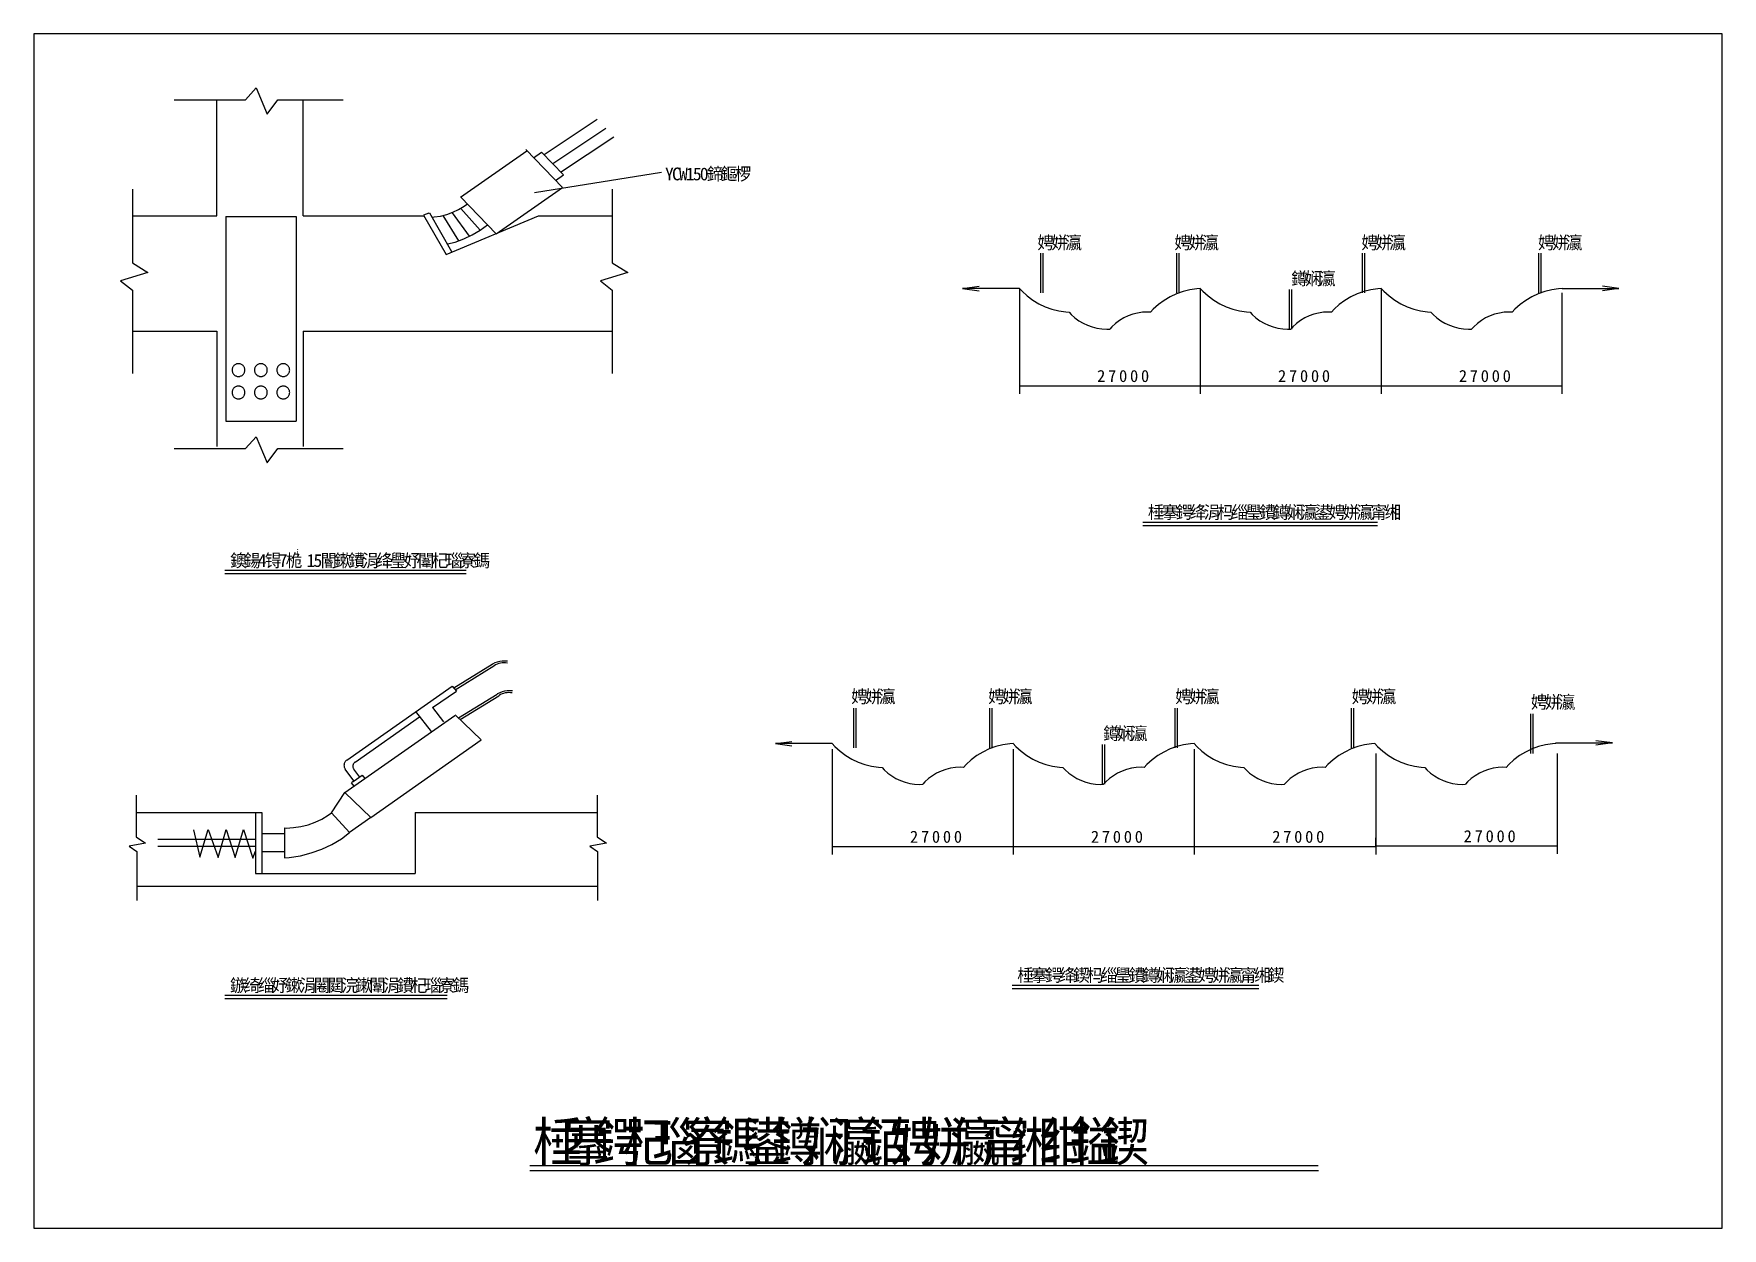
# Model space of a CAD drawing. Header units: metres. Extents: x 0 to 420, y 0 to 297.
import ezdxf

# ---------------------------------------------------------------- set-up
doc = ezdxf.new("R2010")
doc.units = ezdxf.units.M

msp = doc.modelspace()

# ---------------------------------------------------------------- linework, layer by layer
for p, q in [((420, 297), (0, 297)), ((0, 297), (0, 0)), ((420, 0), (420, 297)), ((52.69, 280.61), (55.36, 283.57)), ((55.36, 283.57), (58.02, 277.05)), ((34.9, 280.61), (52.69, 280.61)), ((45.53, 251.71), (45.53, 280.37)), ((58.02, 277.05), (60.69, 280.61)), ((60.69, 280.61), (77, 280.61)), ((67.02, 251.71), (67.02, 280.37)), ((58.02, 277.05), (58.02, 277.05)), ((126.94, 266.96), (140.14, 275.74)), ((129.14, 264.76), (142.34, 273.54)), ((131.06, 262.57), (144.26, 271.35)), ((106.11, 256.4), (122.66, 267.91)), ((131.5, 258.78), (122.36, 268.22)), ((124.34, 266.18), (126.33, 267.56)), ((131.81, 261.9), (126.33, 267.56)), ((156.13, 262.54), (124.57, 257.42)), ((129.82, 260.52), (131.81, 261.9)), ((24.52, 258.4), (24.52, 240.04)), ((114.99, 247.29), (106.21, 256.36)), ((114.99, 247.29), (131.5, 258.78)), ((143.91, 258.4), (143.91, 240.04)), ((143.91, 258.4), (143.91, 240.04)), ((98.26, 252.36), (96.92, 251.88)), ((98.26, 252.36), (98.44, 252.44)), ((98.44, 252.44), (103.95, 242.88)), ((104.09, 252.51), (108.3, 246.65)), ((106.21, 253.53), (111.03, 248.2)), ((24.83, 251.71), (45.53, 251.71)), ((47.74, 251.59), (65.25, 251.59)), ((47.74, 251.59), (47.74, 200.65)), ((65.25, 251.59), (65.25, 200.65)), ((67.02, 251.71), (97.02, 251.71)), ((96.92, 251.88), (102.57, 242.09)), ((101.78, 251.79), (105.64, 245.52)), ((102.57, 242.09), (125.58, 251.74)), ((125.51, 251.71), (143.91, 251.71)), ((24.52, 240.04), (28.37, 237.67)), ((143.91, 240.04), (147.77, 237.67)), ((250.46, 242.47), (250.46, 232.6)), ((251.04, 242.47), (251.04, 232.6)), ((284.29, 242.47), (284.29, 232.6)), ((284.87, 242.47), (284.87, 232.6)), ((330.42, 242.47), (330.42, 232.6)), ((331, 242.47), (331, 232.6)), ((374.29, 242.47), (374.29, 232.6)), ((374.87, 242.47), (374.87, 232.6)), ((28.37, 237.67), (21.55, 235.6)), ((21.55, 235.6), (24.52, 233.23)), ((147.77, 237.67), (140.95, 235.6)), ((140.95, 235.6), (143.91, 233.23)), ((24.52, 233.23), (24.52, 212.5)), ((143.91, 233.23), (143.91, 212.5)), ((231.03, 233.69), (235.15, 234.26)), ((245.16, 233.69), (231.03, 233.69)), ((231.03, 233.69), (235.15, 233.12)), ((245.16, 233.69), (245.16, 207.5)), ((290.16, 233.69), (290.16, 207.5)), ((290.16, 233.69), (290.16, 207.5)), ((312.37, 223.58), (312.37, 233.45)), ((312.95, 223.58), (312.95, 233.45)), ((335.16, 233.69), (335.16, 207.5)), ((335.16, 233.69), (335.16, 207.5)), ((380.11, 232.6), (380.11, 207.5)), ((380.16, 233.69), (394.3, 233.69)), ((394.3, 233.69), (390.18, 234.26)), ((394.3, 233.69), (390.18, 233.12)), ((24.83, 223.06), (45.53, 223.06)), ((45.53, 223.06), (45.53, 194.4)), ((67.02, 223.06), (143.91, 223.06)), ((67.02, 223.06), (67.02, 194.4)), ((245.16, 209.5), (290.16, 209.5)), ((290.16, 209.5), (335.16, 209.5)), ((335.16, 209.5), (380.11, 209.5)), ((47.74, 200.65), (65.25, 200.65)), ((34.9, 193.84), (52.69, 193.84)), ((52.69, 193.84), (55.36, 196.8)), ((55.36, 196.8), (58.02, 190.29)), ((58.02, 190.29), (60.69, 193.84)), ((60.69, 193.84), (77, 193.84)), ((275.88, 175.56), (334.23, 175.56)), ((275.88, 174.77), (334.23, 174.77)), ((47.55, 163.59), (107.57, 163.59)), ((47.55, 162.8), (107.57, 162.8)), ((104.48, 134.35), (114.06, 140.25)), ((104.86, 133.91), (114.44, 139.8)), ((77.84, 116.41), (104.07, 134.78)), ((104.07, 134.78), (105.12, 133.57)), ((99.22, 129.44), (105.12, 133.57)), ((105.68, 126.94), (115.27, 132.83)), ((106.06, 126.5), (115.65, 132.39)), ((77.37, 108.31), (104.75, 127.48)), ((79.91, 115.92), (95.95, 127.15)), ((94.93, 128.45), (98.82, 123.49)), ((99.22, 129.44), (101.96, 125.95)), ((104.79, 127.67), (111.25, 121.46)), ((203.91, 129.28), (203.91, 119.41)), ((204.49, 129.28), (204.49, 119.41)), ((237.74, 129.28), (237.74, 119.41)), ((238.32, 129.28), (238.32, 119.41)), ((283.87, 129.28), (283.87, 119.41)), ((284.45, 129.28), (284.45, 119.41)), ((327.74, 129.28), (327.74, 119.41)), ((328.32, 129.28), (328.32, 119.41)), ((372.3, 127.91), (372.3, 118.04)), ((372.88, 127.91), (372.88, 118.04)), ((83.84, 102.1), (111.25, 121.46)), ((184.48, 120.49), (188.6, 121.06)), ((198.62, 120.49), (184.48, 120.49)), ((184.48, 120.49), (188.6, 119.93)), ((198.62, 119.13), (198.62, 92.93)), ((243.62, 119.13), (243.62, 92.93)), ((243.62, 119.13), (243.62, 92.93)), ((265.83, 110.39), (265.83, 120.26)), ((266.41, 110.39), (266.41, 120.26)), ((288.62, 119.13), (288.62, 92.93)), ((288.62, 119.13), (288.62, 92.93)), ((333.84, 118.04), (333.84, 92.93)), ((378.54, 120.66), (392.67, 120.66)), ((378.9, 118.04), (378.9, 93.07)), ((392.67, 120.66), (388.55, 121.23)), ((392.67, 120.66), (388.55, 120.09)), ((79.64, 111.27), (77.48, 114.15)), ((81.08, 112.18), (79.63, 114.11)), ((79.42, 111.05), (79.03, 110.77)), ((79.66, 109.91), (79.03, 110.77)), ((79.42, 111.05), (81.7, 112.68)), ((81.69, 112.69), (82.35, 111.79)), ((25.51, 107.69), (25.51, 97.31)), ((74.08, 103.27), (77.37, 108.31)), ((77.37, 108.31), (83.83, 102.09)), ((140.13, 107.69), (140.13, 97.31)), ((25.61, 103.34), (56.71, 103.34)), ((55.12, 103.34), (55.12, 88.22)), ((56.71, 103.34), (56.71, 88.28)), ((74.08, 103.27), (78.57, 98.37)), ((83.83, 102.09), (78.57, 98.37)), ((94.91, 103.34), (94.91, 88.22)), ((94.91, 103.34), (140.13, 103.34)), ((25.51, 97.31), (27.83, 95.76)), ((30.86, 96.73), (55.07, 96.73)), ((39.77, 99.05), (41.29, 92.28)), ((41.29, 92.28), (43.42, 99.15)), ((43.42, 99.15), (45.85, 92.18)), ((45.85, 92.18), (47.88, 99.15)), ((47.88, 99.15), (50.11, 92.18)), ((50.11, 92.18), (52.13, 99.15)), ((52.13, 99.15), (54.46, 91.98)), ((56.69, 98.11), (62.26, 98.11)), ((62.33, 99.52), (62.33, 92.13)), ((140.13, 97.31), (142.45, 95.76)), ((333.84, 94.93), (333.84, 97.07)), ((27.83, 95.76), (23.74, 94.99)), ((23.74, 94.99), (25.62, 93.66)), ((25.62, 93.66), (25.62, 81.5)), ((30.86, 95.01), (55.07, 95.01)), ((54.46, 91.98), (55.17, 93.79)), ((56.69, 93.65), (62.26, 93.65)), ((142.45, 95.76), (138.35, 94.99)), ((138.35, 94.99), (140.24, 93.66)), ((140.24, 93.66), (140.24, 81.5)), ((198.62, 94.93), (243.62, 94.93)), ((243.62, 94.93), (288.62, 94.93)), ((288.62, 94.93), (333.84, 94.93)), ((333.84, 95.07), (378.9, 95.07)), ((55.12, 88.22), (94.91, 88.22)), ((25.61, 85.03), (140.23, 85.03)), ((243.39, 60.44), (304.75, 60.44)), ((243.39, 59.64), (304.75, 59.64)), ((47.55, 57.93), (102.85, 57.93)), ((47.55, 57.14), (102.85, 57.14)), ((123.4, 15.63), (319.47, 15.63)), ((123.4, 14.35), (319.61, 14.35)), ((0, 0), (420, 0))]:
    msp.add_line(p, q)
for points in [[(99.14, 251.42), (99.56, 251.45), (101.15, 251.69), (102.71, 252.08), (104.22, 252.62), (105.67, 253.3), (107.04, 254.13), (107.86, 254.71)], [(102.89, 244.73), (104.79, 245.22), (106.96, 246), (109.04, 246.99), (111.02, 248.17), (112.84, 249.52)], [(245.16, 233.69), (245.83, 232.98), (247.13, 231.81), (248.53, 230.77), (250.03, 229.87), (251.62, 229.12), (253.26, 228.53), (254.96, 228.1), (256.69, 227.85), (257.55, 227.78)], [(290.16, 233.69), (289.31, 233.62), (287.58, 233.37), (285.88, 232.94), (284.23, 232.35), (282.65, 231.6), (281.15, 230.7), (279.74, 229.66), (278.45, 228.49), (277.78, 227.78)], [(290.16, 233.69), (290.83, 232.98), (292.13, 231.81), (293.53, 230.77), (295.03, 229.87), (296.62, 229.12), (298.26, 228.53), (299.96, 228.1), (301.69, 227.85), (302.55, 227.78)], [(335.16, 233.69), (334.31, 233.62), (332.58, 233.37), (330.88, 232.94), (329.23, 232.35), (327.65, 231.6), (326.15, 230.7), (324.74, 229.66), (323.45, 228.49), (322.78, 227.78)], [(335.16, 233.69), (335.83, 232.98), (337.13, 231.81), (338.53, 230.77), (340.03, 229.87), (341.62, 229.12), (343.26, 228.53), (344.96, 228.1), (346.69, 227.85), (347.55, 227.78)], [(380.16, 233.69), (379.31, 233.62), (377.58, 233.37), (375.88, 232.94), (374.23, 232.35), (372.65, 231.6), (371.15, 230.7), (369.74, 229.66), (368.45, 228.49), (367.78, 227.78)], [(257.55, 227.78), (258.09, 227.21), (258.99, 226.39), (259.97, 225.66), (261.02, 225.03), (262.13, 224.51), (263.28, 224.1), (264.46, 223.8), (265.67, 223.62), (266.89, 223.56), (267.66, 223.58)], [(277.78, 227.78), (277.01, 227.81), (275.79, 227.75), (274.58, 227.57), (273.39, 227.27), (272.24, 226.86), (271.14, 226.34), (270.09, 225.71), (269.11, 224.98), (268.2, 224.16), (267.66, 223.58)], [(302.55, 227.78), (303.09, 227.21), (303.99, 226.39), (304.97, 225.66), (306.02, 225.03), (307.13, 224.51), (308.28, 224.1), (309.46, 223.8), (310.67, 223.62), (311.89, 223.56), (312.66, 223.58)], [(322.78, 227.78), (322.01, 227.81), (320.79, 227.75), (319.58, 227.57), (318.39, 227.27), (317.24, 226.86), (316.14, 226.34), (315.09, 225.71), (314.11, 224.98), (313.2, 224.16), (312.66, 223.58)], [(347.55, 227.78), (348.09, 227.21), (348.99, 226.39), (349.97, 225.66), (351.02, 225.03), (352.13, 224.51), (353.28, 224.1), (354.46, 223.8), (355.67, 223.62), (356.89, 223.56), (357.66, 223.58)], [(367.78, 227.78), (367.01, 227.81), (365.79, 227.75), (364.58, 227.57), (363.39, 227.27), (362.24, 226.86), (361.14, 226.34), (360.09, 225.71), (359.11, 224.98), (358.2, 224.16), (357.66, 223.58)], [(52.51, 213.38), (52.51, 213.54), (52.48, 213.69), (52.44, 213.84), (52.39, 213.99), (52.32, 214.13), (52.24, 214.27), (52.15, 214.39), (52.05, 214.51), (51.93, 214.61), (51.81, 214.7), (51.67, 214.78), (51.53, 214.85), (51.38, 214.9), (51.23, 214.94), (51.08, 214.96), (50.92, 214.97), (50.76, 214.96), (50.61, 214.94), (50.46, 214.9), (50.31, 214.85), (50.17, 214.78), (50.04, 214.7), (49.91, 214.61), (49.8, 214.51), (49.69, 214.39), (49.6, 214.27), (49.52, 214.13), (49.45, 213.99), (49.4, 213.84), (49.36, 213.69), (49.34, 213.54), (49.33, 213.38), (49.34, 213.22), (49.36, 213.07), (49.4, 212.92), (49.45, 212.77), (49.52, 212.63), (49.6, 212.5), (49.69, 212.37), (49.8, 212.26), (49.91, 212.15), (50.04, 212.06), (50.17, 211.98), (50.31, 211.91), (50.46, 211.86), (50.61, 211.82), (50.76, 211.8), (50.92, 211.79), (51.08, 211.8), (51.23, 211.82), (51.38, 211.86), (51.53, 211.91), (51.67, 211.98), (51.81, 212.06), (51.93, 212.15), (52.05, 212.26), (52.15, 212.37), (52.24, 212.5), (52.32, 212.63), (52.39, 212.77), (52.44, 212.92), (52.48, 213.07), (52.51, 213.22), (52.51, 213.38)], [(58.08, 213.38), (58.08, 213.54), (58.05, 213.69), (58.02, 213.84), (57.96, 213.99), (57.9, 214.13), (57.82, 214.27), (57.72, 214.39), (57.62, 214.51), (57.5, 214.61), (57.38, 214.7), (57.24, 214.78), (57.1, 214.85), (56.95, 214.9), (56.8, 214.94), (56.65, 214.96), (56.49, 214.97), (56.34, 214.96), (56.18, 214.94), (56.03, 214.9), (55.88, 214.85), (55.74, 214.78), (55.61, 214.7), (55.48, 214.61), (55.37, 214.51), (55.26, 214.39), (55.17, 214.27), (55.09, 214.13), (55.02, 213.99), (54.97, 213.84), (54.93, 213.69), (54.91, 213.54), (54.9, 213.38), (54.91, 213.22), (54.93, 213.07), (54.97, 212.92), (55.02, 212.77), (55.09, 212.63), (55.17, 212.5), (55.26, 212.37), (55.37, 212.26), (55.48, 212.15), (55.61, 212.06), (55.74, 211.98), (55.88, 211.91), (56.03, 211.86), (56.18, 211.82), (56.34, 211.8), (56.49, 211.79), (56.65, 211.8), (56.8, 211.82), (56.95, 211.86), (57.1, 211.91), (57.24, 211.98), (57.38, 212.06), (57.5, 212.15), (57.62, 212.26), (57.72, 212.37), (57.82, 212.5), (57.9, 212.63), (57.96, 212.77), (58.02, 212.92), (58.05, 213.07), (58.08, 213.22), (58.08, 213.38)], [(63.66, 213.38), (63.65, 213.54), (63.63, 213.69), (63.59, 213.84), (63.53, 213.99), (63.47, 214.13), (63.39, 214.27), (63.29, 214.39), (63.19, 214.51), (63.07, 214.61), (62.95, 214.7), (62.81, 214.78), (62.67, 214.85), (62.53, 214.9), (62.37, 214.94), (62.22, 214.96), (62.06, 214.97), (61.91, 214.96), (61.75, 214.94), (61.6, 214.9), (61.46, 214.85), (61.31, 214.78), (61.18, 214.7), (61.05, 214.61), (60.94, 214.51), (60.83, 214.39), (60.74, 214.27), (60.66, 214.13), (60.59, 213.99), (60.54, 213.84), (60.5, 213.69), (60.48, 213.54), (60.47, 213.38), (60.48, 213.22), (60.5, 213.07), (60.54, 212.92), (60.59, 212.77), (60.66, 212.63), (60.74, 212.5), (60.83, 212.37), (60.94, 212.26), (61.05, 212.15), (61.18, 212.06), (61.31, 211.98), (61.46, 211.91), (61.6, 211.86), (61.75, 211.82), (61.91, 211.8), (62.06, 211.79), (62.22, 211.8), (62.37, 211.82), (62.53, 211.86), (62.67, 211.91), (62.81, 211.98), (62.95, 212.06), (63.07, 212.15), (63.19, 212.26), (63.29, 212.37), (63.39, 212.5), (63.47, 212.63), (63.53, 212.77), (63.59, 212.92), (63.63, 213.07), (63.65, 213.22), (63.66, 213.38)], [(52.51, 207.81), (52.51, 207.96), (52.48, 208.12), (52.44, 208.27), (52.39, 208.42), (52.32, 208.56), (52.24, 208.69), (52.15, 208.82), (52.05, 208.93), (51.93, 209.04), (51.81, 209.13), (51.67, 209.21), (51.53, 209.28), (51.38, 209.33), (51.23, 209.37), (51.08, 209.39), (50.92, 209.4), (50.76, 209.39), (50.61, 209.37), (50.46, 209.33), (50.31, 209.28), (50.17, 209.21), (50.04, 209.13), (49.91, 209.04), (49.8, 208.93), (49.69, 208.82), (49.6, 208.69), (49.52, 208.56), (49.45, 208.42), (49.4, 208.27), (49.36, 208.12), (49.34, 207.96), (49.33, 207.81), (49.34, 207.65), (49.36, 207.5), (49.4, 207.35), (49.45, 207.2), (49.52, 207.06), (49.6, 206.92), (49.69, 206.8), (49.8, 206.68), (49.91, 206.58), (50.04, 206.49), (50.17, 206.4), (50.31, 206.34), (50.46, 206.29), (50.61, 206.25), (50.76, 206.22), (50.92, 206.22), (51.08, 206.22), (51.23, 206.25), (51.38, 206.29), (51.53, 206.34), (51.67, 206.4), (51.81, 206.49), (51.93, 206.58), (52.05, 206.68), (52.15, 206.8), (52.24, 206.92), (52.32, 207.06), (52.39, 207.2), (52.44, 207.35), (52.48, 207.5), (52.51, 207.65), (52.51, 207.81)], [(58.08, 207.81), (58.08, 207.96), (58.05, 208.12), (58.02, 208.27), (57.96, 208.42), (57.9, 208.56), (57.82, 208.69), (57.72, 208.82), (57.62, 208.93), (57.5, 209.04), (57.38, 209.13), (57.24, 209.21), (57.1, 209.28), (56.95, 209.33), (56.8, 209.37), (56.65, 209.39), (56.49, 209.4), (56.34, 209.39), (56.18, 209.37), (56.03, 209.33), (55.88, 209.28), (55.74, 209.21), (55.61, 209.13), (55.48, 209.04), (55.37, 208.93), (55.26, 208.82), (55.17, 208.69), (55.09, 208.56), (55.02, 208.42), (54.97, 208.27), (54.93, 208.12), (54.91, 207.96), (54.9, 207.81), (54.91, 207.65), (54.93, 207.5), (54.97, 207.35), (55.02, 207.2), (55.09, 207.06), (55.17, 206.92), (55.26, 206.8), (55.37, 206.68), (55.48, 206.58), (55.61, 206.49), (55.74, 206.4), (55.88, 206.34), (56.03, 206.29), (56.18, 206.25), (56.34, 206.22), (56.49, 206.22), (56.65, 206.22), (56.8, 206.25), (56.95, 206.29), (57.1, 206.34), (57.24, 206.4), (57.38, 206.49), (57.5, 206.58), (57.62, 206.68), (57.72, 206.8), (57.82, 206.92), (57.9, 207.06), (57.96, 207.2), (58.02, 207.35), (58.05, 207.5), (58.08, 207.65), (58.08, 207.81)], [(63.66, 207.81), (63.65, 207.96), (63.63, 208.12), (63.59, 208.27), (63.53, 208.42), (63.47, 208.56), (63.39, 208.69), (63.29, 208.82), (63.19, 208.93), (63.07, 209.04), (62.95, 209.13), (62.81, 209.21), (62.67, 209.28), (62.53, 209.33), (62.37, 209.37), (62.22, 209.39), (62.06, 209.4), (61.91, 209.39), (61.75, 209.37), (61.6, 209.33), (61.46, 209.28), (61.31, 209.21), (61.18, 209.13), (61.05, 209.04), (60.94, 208.93), (60.83, 208.82), (60.74, 208.69), (60.66, 208.56), (60.59, 208.42), (60.54, 208.27), (60.5, 208.12), (60.48, 207.96), (60.47, 207.81), (60.48, 207.65), (60.5, 207.5), (60.54, 207.35), (60.59, 207.2), (60.66, 207.06), (60.74, 206.92), (60.83, 206.8), (60.94, 206.68), (61.05, 206.58), (61.18, 206.49), (61.31, 206.4), (61.46, 206.34), (61.6, 206.29), (61.75, 206.25), (61.91, 206.22), (62.06, 206.22), (62.22, 206.22), (62.37, 206.25), (62.53, 206.29), (62.67, 206.34), (62.81, 206.4), (62.95, 206.49), (63.07, 206.58), (63.19, 206.68), (63.29, 206.8), (63.39, 206.92), (63.47, 207.06), (63.53, 207.2), (63.59, 207.35), (63.63, 207.5), (63.65, 207.65), (63.66, 207.81)], [(117.87, 141.01), (117.18, 141.04), (116.54, 141.01), (115.91, 140.92), (115.3, 140.76), (114.7, 140.55), (114.13, 140.28), (114.06, 140.25)], [(117.81, 140.5), (117.36, 140.57), (116.94, 140.59), (116.51, 140.57), (116.09, 140.5), (115.67, 140.4), (115.27, 140.26), (114.89, 140.07), (114.52, 139.85), (114.44, 139.8)], [(119.08, 133.6), (118.38, 133.64), (117.75, 133.61), (117.12, 133.52), (116.5, 133.36), (115.91, 133.15), (115.33, 132.88), (115.27, 132.84)], [(119.02, 133.1), (118.57, 133.16), (118.14, 133.18), (117.72, 133.16), (117.29, 133.1), (116.88, 133), (116.48, 132.85), (116.09, 132.67), (115.73, 132.45), (115.65, 132.4)], [(198.62, 120.49), (199.28, 119.79), (200.58, 118.61), (201.99, 117.57), (203.49, 116.67), (205.07, 115.92), (206.72, 115.33), (208.42, 114.91), (210.15, 114.65), (211, 114.59)], [(243.62, 120.49), (242.76, 120.43), (241.03, 120.17), (239.33, 119.75), (237.69, 119.16), (236.1, 118.41), (234.6, 117.51), (233.2, 116.47), (231.9, 115.29), (231.23, 114.59)], [(243.62, 120.49), (244.28, 119.79), (245.58, 118.61), (246.99, 117.57), (248.49, 116.67), (250.07, 115.92), (251.72, 115.33), (253.42, 114.91), (255.15, 114.65), (256, 114.59)], [(288.62, 120.49), (287.76, 120.43), (286.03, 120.17), (284.33, 119.75), (282.69, 119.16), (281.1, 118.41), (279.6, 117.51), (278.2, 116.47), (276.9, 115.29), (276.23, 114.59)], [(288.62, 120.49), (289.28, 119.79), (290.58, 118.61), (291.99, 117.57), (293.49, 116.67), (295.07, 115.92), (296.72, 115.33), (298.42, 114.91), (300.15, 114.65), (301, 114.59)], [(333.62, 120.49), (332.76, 120.43), (331.03, 120.17), (329.33, 119.75), (327.69, 119.16), (326.1, 118.41), (324.6, 117.51), (323.2, 116.47), (321.9, 115.29), (321.23, 114.59)], [(333.62, 120.49), (334.28, 119.79), (335.58, 118.61), (336.99, 117.57), (338.49, 116.67), (340.07, 115.92), (341.72, 115.33), (343.42, 114.91), (345.15, 114.65), (346, 114.59)], [(378.62, 120.49), (377.76, 120.43), (376.03, 120.17), (374.33, 119.75), (372.69, 119.16), (371.1, 118.41), (369.6, 117.51), (368.2, 116.47), (366.9, 115.29), (366.23, 114.59)], [(77.84, 116.41), (77.74, 116.34), (77.63, 116.23), (77.52, 116.12), (77.43, 115.99), (77.35, 115.86), (77.28, 115.72), (77.23, 115.57), (77.19, 115.42), (77.17, 115.26), (77.16, 115.11), (77.17, 114.95), (77.19, 114.8), (77.23, 114.65), (77.28, 114.5), (77.35, 114.36), (77.43, 114.22), (77.48, 114.15)], [(79.91, 115.92), (79.84, 115.86), (79.74, 115.78), (79.66, 115.69), (79.59, 115.59), (79.52, 115.48), (79.47, 115.37), (79.43, 115.25), (79.4, 115.13), (79.38, 115), (79.37, 114.88), (79.38, 114.75), (79.4, 114.63), (79.43, 114.51), (79.47, 114.39), (79.52, 114.28), (79.59, 114.17), (79.63, 114.11)], [(211, 114.59), (211.54, 114.01), (212.45, 113.19), (213.43, 112.46), (214.47, 111.84), (215.58, 111.31), (216.73, 110.9), (217.91, 110.61), (219.12, 110.43), (220.34, 110.37), (221.12, 110.39)], [(231.23, 114.59), (230.46, 114.61), (229.24, 114.55), (228.03, 114.37), (226.85, 114.08), (225.7, 113.67), (224.59, 113.14), (223.54, 112.52), (222.56, 111.79), (221.66, 110.97), (221.12, 110.39)], [(256, 114.59), (256.54, 114.01), (257.45, 113.19), (258.43, 112.46), (259.47, 111.84), (260.58, 111.31), (261.73, 110.9), (262.91, 110.61), (264.12, 110.43), (265.34, 110.37), (266.12, 110.39)], [(276.23, 114.59), (275.46, 114.61), (274.24, 114.55), (273.03, 114.37), (271.85, 114.08), (270.7, 113.67), (269.59, 113.14), (268.54, 112.52), (267.56, 111.79), (266.66, 110.97), (266.12, 110.39)], [(301, 114.59), (301.54, 114.01), (302.45, 113.19), (303.43, 112.46), (304.47, 111.84), (305.58, 111.31), (306.73, 110.9), (307.91, 110.61), (309.12, 110.43), (310.34, 110.37), (311.12, 110.39)], [(321.23, 114.59), (320.46, 114.61), (319.24, 114.55), (318.03, 114.37), (316.85, 114.08), (315.7, 113.67), (314.59, 113.14), (313.54, 112.52), (312.56, 111.79), (311.66, 110.97), (311.12, 110.39)], [(346, 114.59), (346.54, 114.01), (347.45, 113.19), (348.43, 112.46), (349.47, 111.84), (350.58, 111.31), (351.73, 110.9), (352.91, 110.61), (354.12, 110.43), (355.34, 110.37), (356.12, 110.39)], [(366.23, 114.59), (365.46, 114.61), (364.24, 114.55), (363.03, 114.37), (361.85, 114.08), (360.7, 113.67), (359.59, 113.14), (358.54, 112.52), (357.56, 111.79), (356.66, 110.97), (356.12, 110.39)], [(62.33, 99.52), (62.8, 99.51), (64.64, 99.6), (66.47, 99.87), (68.26, 100.32), (70, 100.94), (71.67, 101.73), (73.25, 102.68), (74.08, 103.27)], [(62.33, 92.13), (63.57, 92.22), (66.32, 92.63), (69.01, 93.31), (71.63, 94.24), (74.14, 95.43), (76.52, 96.86), (78.57, 98.37)]]:
    msp.add_lwpolyline(points)

# ---------------------------------------------------------------- texts
for s, height, p in [('Y', 3.18, (157.03, 260.56)), ('C', 3.18, (158.76, 260.56)), ('W', 3.18, (160.5, 260.56)), ('1', 3.18, (162.23, 260.56)), ('5', 3.18, (163.96, 260.56)), ('0', 3.18, (165.69, 260.56)), ('鍗', 3.18, (167.42, 260.56)), ('鏂', 3.18, (170.88, 260.56)), ('椤', 3.18, (174.34, 260.56)), ('娉', 3.18, (249.66, 243.49)), ('姘', 3.18, (253.12, 243.49)), ('瀛', 3.18, (256.59, 243.49)), ('娉', 3.18, (283.74, 243.49)), ('姘', 3.18, (287.2, 243.49)), ('瀛', 3.18, (290.66, 243.49)), ('娉', 3.18, (330.26, 243.49)), ('姘', 3.18, (333.72, 243.49)), ('瀛', 3.18, (337.19, 243.49)), ('娉', 3.18, (374.18, 243.49)), ('姘', 3.18, (377.64, 243.49)), ('瀛', 3.18, (381.1, 243.49)), ('鐏', 3.18, (312.81, 234.54)), ('娴', 3.18, (316.27, 234.54)), ('瀛', 3.18, (319.73, 234.54)), ('2', 3, (264.5, 210.41)), ('7', 3, (267.23, 210.41)), ('0', 3, (269.96, 210.41)), ('0', 3, (272.69, 210.41)), ('0', 3, (275.41, 210.41)), ('2', 3, (309.5, 210.41)), ('7', 3, (312.23, 210.41)), ('0', 3, (314.96, 210.41)), ('0', 3, (317.69, 210.41)), ('0', 3, (320.41, 210.41)), ('2', 3, (354.48, 210.41)), ('7', 3, (357.21, 210.41)), ('0', 3, (359.93, 210.41)), ('0', 3, (362.66, 210.41)), ('0', 3, (365.39, 210.41)), ('棰', 3.18, (277.15, 176.44)), ('搴', 3.18, (280.61, 176.44)), ('鍔', 3.18, (284.07, 176.44)), ('绛', 3.18, (287.53, 176.44)), ('涓', 3.18, (291, 176.44)), ('杩', 3.18, (294.46, 176.44)), ('缁', 3.18, (297.92, 176.44)), ('璺', 3.18, (301.38, 176.44)), ('鐨', 3.18, (304.84, 176.44)), ('鐏', 3.18, (308.3, 176.44)), ('娴', 3.18, (311.76, 176.44)), ('瀛', 3.18, (315.22, 176.44)), ('鍙', 3.18, (318.68, 176.44)), ('娉', 3.18, (322.14, 176.44)), ('姘', 3.18, (325.6, 176.44)), ('瀛', 3.18, (329.06, 176.44)), ('甯', 3.18, (332.52, 176.44)), ('缃', 3.18, (335.98, 176.44)), ('鐭', 3.18, (48.82, 164.44)), ('鍚', 3.18, (52.28, 164.44)), ('锝', 3.18, (57.47, 164.44)), ('桅', 3.18, (62.67, 164.44)), ('j', 1.59, (65.06, 167.22)), ('鏉', 3.18, (74.78, 164.44)), ('鐨', 3.18, (78.24, 164.44)), ('涓', 3.18, (81.7, 164.44)), ('绛', 3.18, (85.16, 164.44)), ('璺', 3.18, (88.62, 164.44)), ('妤', 3.18, (92.08, 164.44)), ('杞', 3.18, (99, 164.44)), ('瑙', 3.18, (102.46, 164.44)), ('寮', 3.18, (105.92, 164.44)), ('鎷', 3.18, (109.39, 164.44)), ('4', 3.18, (55.74, 164.44)), ('7', 3.18, (60.94, 164.44)), ('1', 3.18, (67.86, 164.44)), ('5', 3.18, (69.59, 164.44)), ('閽', 3.18, (71.32, 164.44)), ('闈', 3.18, (95.54, 164.44)), ('娉', 3.18, (203.34, 130.61)), ('姘', 3.18, (206.8, 130.61)), ('瀛', 3.18, (210.26, 130.61)), ('娉', 3.18, (237.42, 130.61)), ('姘', 3.18, (240.88, 130.61)), ('瀛', 3.18, (244.34, 130.61)), ('娉', 3.18, (283.94, 130.61)), ('姘', 3.18, (287.4, 130.61)), ('瀛', 3.18, (290.86, 130.61)), ('娉', 3.18, (327.85, 130.61)), ('姘', 3.18, (331.31, 130.61)), ('瀛', 3.18, (334.77, 130.61)), ('娉', 3.18, (372.41, 129.24)), ('姘', 3.18, (375.87, 129.24)), ('瀛', 3.18, (379.33, 129.24)), ('鐏', 3.18, (266.03, 121.44)), ('娴', 3.18, (269.49, 121.44)), ('瀛', 3.18, (272.95, 121.44)), ('2', 3, (217.96, 95.84)), ('7', 3, (220.69, 95.84)), ('0', 3, (223.41, 95.84)), ('0', 3, (226.14, 95.84)), ('0', 3, (228.87, 95.84)), ('2', 3, (262.96, 95.84)), ('7', 3, (265.69, 95.84)), ('0', 3, (268.41, 95.84)), ('0', 3, (271.14, 95.84)), ('0', 3, (273.87, 95.84)), ('2', 3, (308.07, 95.84)), ('7', 3, (310.8, 95.84)), ('0', 3, (313.52, 95.84)), ('0', 3, (316.25, 95.84)), ('0', 3, (318.98, 95.84)), ('2', 3, (355.68, 95.98)), ('7', 3, (358.41, 95.98)), ('0', 3, (361.14, 95.98)), ('0', 3, (363.86, 95.98)), ('0', 3, (366.59, 95.98)), ('棰', 3.18, (244.67, 61.32)), ('搴', 3.18, (248.13, 61.32)), ('鍔', 3.18, (251.59, 61.32)), ('绛', 3.18, (255.05, 61.32)), ('鍥', 3.18, (258.51, 61.32)), ('杩', 3.18, (261.97, 61.32)), ('缁', 3.18, (265.43, 61.32)), ('璺', 3.18, (268.89, 61.32)), ('鐨', 3.18, (272.35, 61.32)), ('鐏', 3.18, (275.81, 61.32)), ('娴', 3.18, (279.28, 61.32)), ('瀛', 3.18, (282.74, 61.32)), ('鍙', 3.18, (286.2, 61.32)), ('娉', 3.18, (289.66, 61.32)), ('姘', 3.18, (293.12, 61.32)), ('瀛', 3.18, (296.58, 61.32)), ('甯', 3.18, (300.04, 61.32)), ('缃', 3.18, (303.5, 61.32)), ('鍥', 3.18, (306.96, 61.32)), ('鏃', 3.18, (48.82, 58.8)), ('绮', 3.18, (52.28, 58.8)), ('缁', 3.18, (55.74, 58.8)), ('妤', 3.18, (59.21, 58.8)), ('鏉', 3.18, (62.67, 58.8)), ('涓', 3.18, (66.13, 58.8)), ('闂', 3.18, (69.59, 58.8)), ('閮', 3.18, (73.05, 58.8)), ('浣', 3.18, (76.51, 58.8)), ('鏉', 3.18, (79.97, 58.8)), ('闈', 3.18, (83.43, 58.8)), ('涓', 3.18, (86.89, 58.8)), ('鐨', 3.18, (90.35, 58.8)), ('杞', 3.18, (93.81, 58.8)), ('瑙', 3.18, (97.27, 58.8)), ('寮', 3.18, (100.73, 58.8)), ('鎷', 3.18, (104.19, 58.8)), ('棰', 9.73, (124.24, 16.63)), ('搴', 9.73, (131.64, 16.63)), ('鍔', 9.73, (139.04, 16.63)), ('杞', 9.73, (146.44, 16.63)), ('瑙', 9.73, (153.84, 16.63)), ('寮', 9.73, (161.25, 16.63)), ('鎷', 9.73, (168.65, 16.63)), ('鍙', 9.73, (176.05, 16.63)), ('鐏', 9.73, (183.45, 16.63)), ('娴', 9.73, (190.85, 16.63)), ('瀛', 9.73, (198.26, 16.63)), ('銆', 9.73, (205.66, 16.63)), ('娉', 9.73, (213.06, 16.63)), ('姘', 9.73, (220.46, 16.63)), ('瀛', 9.73, (227.86, 16.63)), ('甯', 9.73, (235.27, 16.63)), ('缃', 9.73, (242.67, 16.63)), ('绀', 9.73, (250.07, 16.63)), ('鎰', 9.73, (257.47, 16.63)), ('鍥', 9.73, (264.87, 16.63))]:
    msp.add_text(s, height=height).set_placement(p)

doc.saveas('drawing.dxf')
